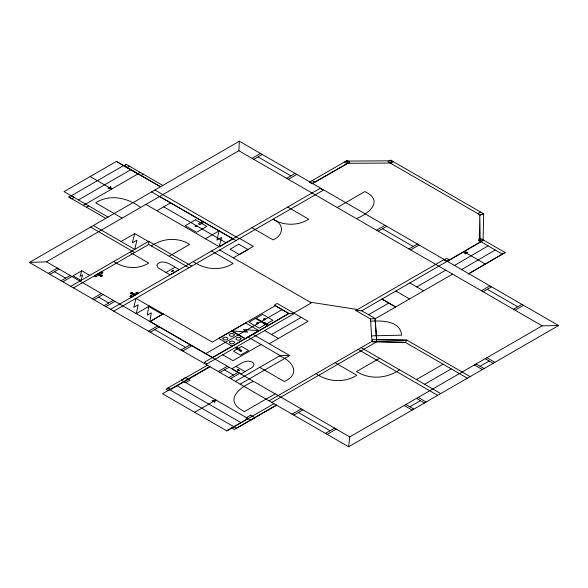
<?xml version="1.0" encoding="UTF-8"?>
<svg xmlns="http://www.w3.org/2000/svg" width="588" height="588" viewBox="0 0 588 588"><rect width="100%" height="100%" fill="white"/><g stroke="black" fill="none" stroke-linecap="round" stroke-linejoin="round"><path stroke-width="0.88" d="M468.812 273.699L505.107 252.546L483.071 239.823L483.696 213.848L390.66 160.127L387.948 161.693L390.682 163.273L393.387 161.707M29.4 262.461L46.474 261.807L238.86 150.734L239.375 141.238L558.6 325.539L348.625 446.762L29.4 262.461L239.375 141.238M348.625 446.762L349.764 436.906L542.143 325.833L558.6 325.539M130.514 293.757C131.815 290.979 133.513 294.676 135.108 295.007M148.72 306.444L147.323 315.131L151.307 312.838L149.933 321.518L163.199 313.852M219.162 246.695L221.58 237.412L216.935 240.095L219.096 230.878L205.433 238.765M148.404 241.499L134.748 233.612L132.307 242.881L136.953 240.198L134.748 249.386L93.374 225.527M81.783 270.767L79.99 276.397L82.651 274.861L81.019 280.402L73.052 275.809L81.783 270.767L89.751 275.36M390.263 163.06L391.851 160.818L346.045 161.083L347.662 163.302L390.263 163.06L479.815 214.76L483.696 213.848M271.766 402.412L376.68 341.841L375.107 318.49L376.621 339.717L406.977 340.173L470.113 376.621M163.251 313.823L150.308 321.562L212.636 357.585M447.387 261.329L480.212 242.05L479.815 214.76L479.191 240.735L483.071 239.823M446.873 261.631L443.683 259.786L355.821 310.515L361.745 310.78L480.955 241.749M454.017 265.754L488.091 245.872M461.154 269.87L495.236 249.996M468.298 273.993L505.107 252.546M245.056 371.638C247.717 369.213 253.428 368.5 254.097 364.259C251.884 359.775 245.431 360.775 241.815 362.994L231.856 368.742L240.962 373.997L245.056 371.638L235.95 366.383M162.78 185.455L126.31 164.331L123.965 165.684L160.502 186.771L116.365 161.428L64.026 191.644L108.038 217.06M71.222 195.797L123.561 165.581M123.994 165.831L126.391 164.449M127.096 167.484L129.433 166.132M78.417 199.949L130.756 169.734M137.842 173.688L140.179 172.335M83.195 205.418L85.532 204.065M85.613 204.109L137.952 173.886L116.365 161.428M140.966 175.496L143.303 174.144M86.318 207.226L88.663 205.874M48.26 273.354L57.367 268.091M156.908 210.747L170.564 202.86M49.965 274.339L59.072 269.076M252.083 158.37L260.565 153.468M253.788 159.355L262.27 154.453M121.084 241.499L134.748 233.612M61.101 280.763L70.207 275.507M62.806 281.748L71.912 276.492M70.729 286.349L148.749 241.3L191.754 266.129M73.463 287.922L148.749 244.454L189.02 267.709M99.049 274.883L95.771 276.779L94.389 275.978L101.577 271.818L102.966 272.626L99.666 274.53M99.482 275.133L100.1 274.78M151.366 245.968C162.523 238.14 177.951 236.957 189.615 244.387L169.123 256.221M286.635 178.318L295.117 173.416M288.341 179.303L296.822 174.401M92.301 298.777L101.408 293.522M94.007 299.762L103.113 294.507M104.142 305.613L113.249 300.358M105.847 306.598L114.954 301.343M165.956 272.472L175.062 267.217L179.149 269.583L170.05 274.839L159.194 268.532L157.562 267.099L156.82 265.151C160.943 258.455 170.417 264.012 175.062 267.217M130.514 293.772C134.718 292.501 130.521 291.839 130.191 293.493L134.498 295.367M132.675 294.316L133.292 293.956M133.108 294.566L129.808 296.47L131.19 297.271L138.386 293.118L137.004 292.317L133.719 294.206M110.537 309.325L320.012 188.388L323.209 190.233L113.734 311.17M233.377 257.875L253.318 246.357L239.661 238.471M337.225 207.527L364.854 191.57C384.03 200.515 369.249 213.701 356.372 218.582M148.492 331.22L157.599 325.965M150.205 332.205L159.311 326.95M376.518 230.209L385.008 225.314M378.231 231.194L386.713 226.299M181.06 350.022L190.167 344.766M182.765 351.007L191.872 345.751M205.675 353.711L282.189 309.538M258.955 330.662L245.299 338.548L232.017 330.882L245.674 322.996L258.955 330.662L243.292 329.53L247.813 332.139L232.039 330.868M212.503 357.651L289.017 313.478L274.398 305.032L277.124 303.459L308.105 321.291L269.253 343.723M293.787 313.073L311.419 302.894L219.714 249.988M294.441 313.404L207.145 363.81L204.411 362.23L288.936 313.433L294.404 313.433M207.358 365.229L166 389.102L168.411 390.498L170.197 389.469L167.786 388.073L170.491 389.668L210.092 366.802M408.939 248.93L417.429 244.027M410.652 249.915L419.134 245.02M209.615 366.552L162.508 393.747L226.836 430.886L273.964 403.684M480.543 212.025L477.838 213.591L480.572 215.164L483.277 213.606M271.524 334.528L301.276 317.351M261.043 344.502L233.002 360.694L222.764 354.784M218.236 371.491L227.343 366.228M219.949 372.476L229.055 367.213M228.886 377.636L237.993 372.373M230.592 378.621L239.698 373.365M443.962 259.947L446.674 258.389L449.401 259.962L446.696 261.528M235.376 381.406L280.167 355.549L289.73 355.542L252.862 334.263M480.984 241.771L483.689 240.205L480.962 238.632L478.257 240.191L502.38 254.119M240.161 384.162L289.73 355.542M194.643 412.298L215.914 400.016M368.573 314.72L388.911 302.982M416.76 286.9L445.741 270.171M253.538 381.355C238.831 387.558 222.955 400.876 244.432 411.593L275.169 393.842M452.562 274.118L375.409 318.667L361.745 310.78M269.032 400.832L371.983 341.4L405.33 342.378L467.379 378.202M226.777 430.85L248.048 418.568L183.779 381.465M236.361 428.262L276.456 405.117M276.558 405.161L234.421 429.49L231.687 427.917M481.366 290.744L489.855 285.849M483.079 291.736L491.568 286.834M379.583 358.261L356.571 371.55C369.683 379.899 387.007 378.576 399.546 369.786M292.104 414.136L301.21 408.88M293.816 415.121L302.923 409.865M513.412 309.244L521.901 304.349M515.117 310.236L523.607 305.334M416.444 379.576L443.102 364.185M325.451 433.385L334.557 428.13M327.163 434.378L336.27 429.115M424.587 384.28L451.253 368.889M409.895 406.793L420.464 400.685M480.065 366.28L489.194 361.01M312.463 183.434L347.662 163.302M355.821 310.515L370.477 318.975L375.107 318.49M370.624 321.151C381.95 320.563 400.068 320.578 401.707 335.16L371.609 335.836M310.17 302.173L357.548 309.516M196.399 225.748C194.231 225.388 196.612 227.358 196.554 225.836M273.016 219.214C283.776 225.932 297.991 225.932 308.751 219.214L287.686 207.049M344.289 162.097L347.023 163.67M463.917 251.693L485.335 264.056M312.088 180.685L314.823 182.265M258.029 156.9L290.876 175.863M382.472 228.747L413.188 246.482M487.32 289.281L517.66 306.796M238.86 150.734L542.143 325.833M409.932 282.96L423.595 290.847M395.908 291.053L409.564 298.939M486.915 357.724L494.883 362.326M382.082 299.035L395.746 306.921M485.203 358.709L493.178 363.31M381.877 299.152L395.54 307.039M251.951 227.688L273.016 239.845C283.254 235.861 284.864 224.418 274.059 219.816M476.082 363.979L484.049 368.58M474.376 364.964L482.344 369.565M154.916 189.998L239.272 238.699M151.631 191.894L235.979 240.595M159.569 196.517L233.024 238.956L219.375 246.813L145.912 204.404M163.707 206.822L226.196 242.895M90.199 176.54L111.779 188.998M140.613 207.454C127.912 197.818 109.78 193.606 95.69 202.86L122.135 218.126M211.584 250.988L233.127 263.424C220.934 271.215 204.844 269.796 193.246 261.579M361.179 347.633L440.75 393.578M358.129 349.397L437.7 395.342M288.796 313.617L275.206 305.767L212.253 342.113L149.543 305.966L136.218 313.661L138.217 304.746L133.748 307.326L135.982 298.351L149.359 306.076M418.186 397.4L426.153 402.001M68.803 196.958L71.927 198.759L74.272 197.414L71.141 195.606L68.73 196.995L105.759 218.376M416.48 398.385L424.448 402.986M335.072 362.708L356.857 375.284C344.414 383.2 327.957 382.031 316.028 373.703M405.904 404.493L413.879 409.094M404.199 405.477L412.166 410.079M90.64 227.108L134.718 252.553M129.889 252.193L148.691 263.049C138.033 269.848 123.965 268.642 113.815 261.469M264.688 330.581L278.352 338.467M248.077 337.02L280.167 355.549M279.535 355.909C292.839 360.944 301.152 373.953 284.313 381.524L259.742 367.338M244.953 338.879L231.554 331.14L218.802 338.497L232.209 346.236M100.805 272.266L102.216 273.06M136.269 292.736L137.658 293.537M98.277 273.729L102.312 275.331L102.503 275.97L100.445 276.411L99.622 275.213L97.667 274.082M95.116 275.551L96.506 276.353M148.654 306.48L162.317 314.367M46.474 261.807L349.764 436.906M54.522 271.707L65.65 278.131M98.563 297.131L108.692 302.982M154.754 329.574L185.617 347.398M224.498 369.845L233.436 375.004M298.366 412.489L330.008 430.754M176.694 385.559L240.955 422.662M169.601 389.653L233.862 426.756M233.723 426.741L236.45 428.321M370.477 318.975L371.983 341.4M148.749 241.3L148.749 244.454M372.461 339.607L372.344 341.834L405.33 342.378L406.977 340.173L372.461 339.607M102.261 275.331C102.011 276.926 98.233 276.75 102.261 275.316M234.289 334.91L233.355 336.064L231.709 336.395L229.71 335.858L229.136 334.91L230.07 333.756L231.709 333.425L233.708 333.962L234.289 334.91M240.977 338.769L240.044 339.923L238.397 340.261L236.405 339.724L235.825 338.776L236.758 337.615L238.405 337.284L240.044 337.622L240.977 338.769M222.948 338.026L222.948 339.151L224.366 339.967L226.983 339.746L227.909 338.592L227.335 337.644L225.336 337.1L222.948 338.026M229.636 341.893L229.643 343.01L231.055 343.833L233.671 343.605L234.605 342.451L234.024 341.503L232.025 340.966L229.636 341.893M215.686 400.149L214.774 402.251L212.04 400.678L215.686 400.149M258.103 323.238C256.699 324.576 256.684 321.908 258.103 323.238M265.048 319.233C263.637 320.57 263.63 317.895 265.048 319.233M197.149 226.057L196.024 226.703L194.893 226.057L196.024 225.402L197.149 226.057M239.786 350.294L240.066 351.212L241.381 351.212L241.852 350.668L241.374 350.132L239.786 350.294M258.588 323.238L257.463 323.892L256.331 323.238L257.463 322.591L258.588 323.238M265.533 319.233L264.402 319.879L263.277 319.233L264.402 318.578L265.533 319.233M240.183 350.455C240.345 352.072 242.403 349.742 240.183 350.455M136.784 293.353L136.784 293.353M96.028 275.684L96.028 275.684M131.308 296.359L131.741 296.301L131.308 296.359M101.511 272.678L101.033 272.795L101.511 272.678M110.64 186.763L107.913 188.344L111.551 188.866L110.64 186.763M195.451 219.809L185.205 225.726L196.59 232.297L206.836 226.387L195.451 219.809M201.53 222.088L198.34 223.925L199.707 224.719L202.897 222.874L201.53 222.088M347.001 160.531L309.384 182.251L312.11 183.823L349.728 162.112L347.001 160.531M172.931 270.414L171.483 271.244L172.174 271.641L173.622 270.811L172.931 270.414M238.772 244.218L230.114 249.216L239.353 254.553L248.011 249.547L238.772 244.218M255.457 318.483L248.967 322.231L259.212 328.141L265.702 324.4L255.457 318.483M262.652 314.352L256.162 318.101L266.408 324.017L272.898 320.269L262.652 314.352M264.703 322.636L263.336 323.422L266.518 325.267L267.885 324.473L264.703 322.636M237.03 347.523L235.663 348.309L238.853 350.154L240.22 349.36L237.03 347.523M185.712 377.562L181.273 380.127L185.705 382.685L190.144 380.12L185.712 377.562M241.572 346.479L233.465 351.161L240.455 355.196L248.555 350.514L241.572 346.479M238.081 369.573L237.39 369.97L238.831 370.808L239.522 370.411L238.081 369.573M467.783 252.348L465.057 253.928L464.145 251.818L467.783 252.348M250.62 415.194L246.181 417.759L250.613 420.317L255.052 417.752L250.62 415.194M131.969 296.822L130.58 296.021L131.947 296.837"/></g></svg>
